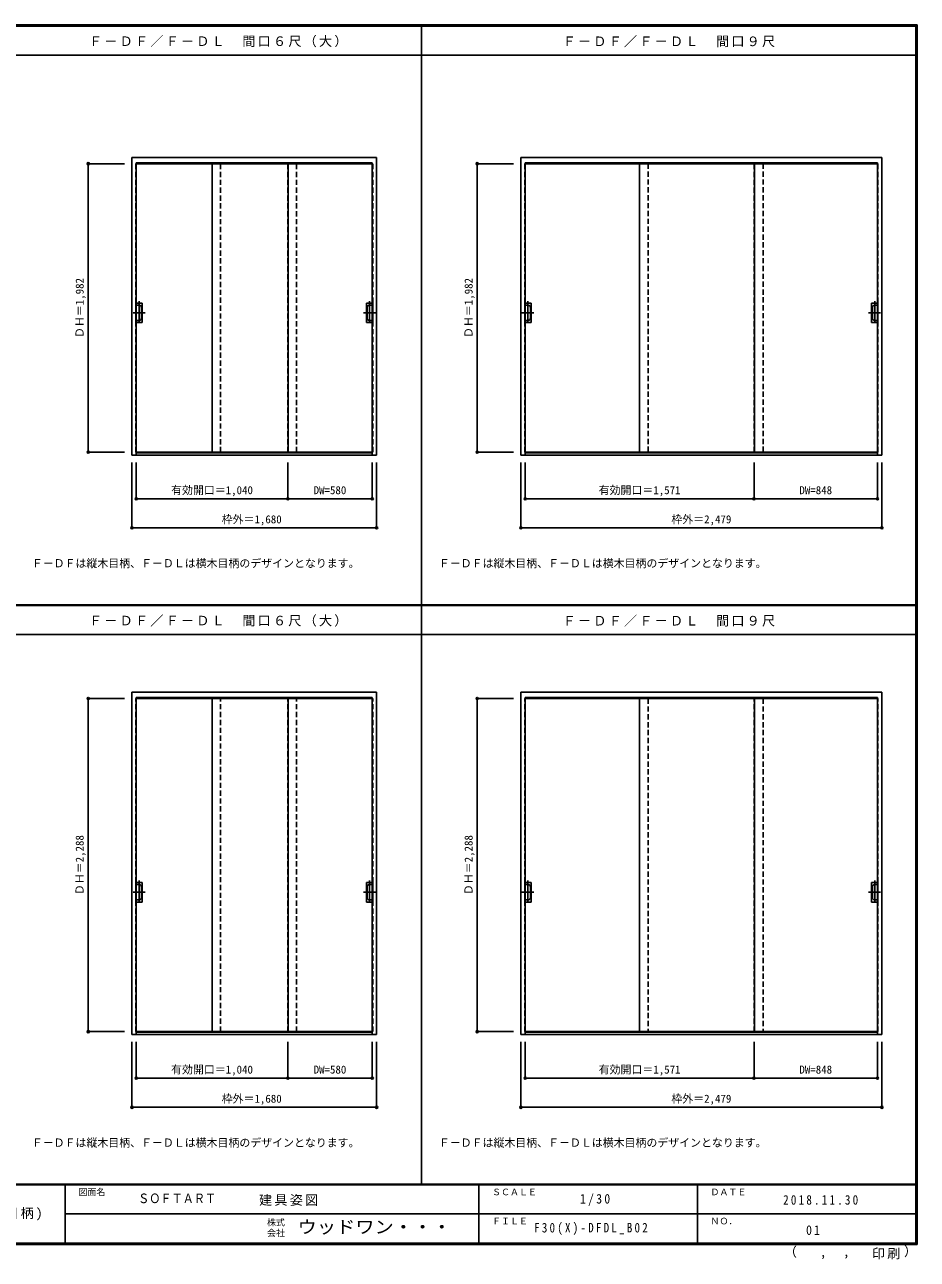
# Model space of a CAD drawing. Units: millimetres, scale not verified. Extents: x -5850 to 5850, y -4292 to 4190.
# Drawn here: x -279 to 5850, y -4292 to 4190 of the extents above; entities that cross this region are included whole.
import ezdxf
from ezdxf.enums import TextEntityAlignment as Align

# ---------------------------------------------------------------- set-up
doc = ezdxf.new("R2010")
doc.units = ezdxf.units.MM
doc.header["$LTSCALE"] = 30
doc.header["$PDMODE"] = 32
doc.header["$PDSIZE"] = 15
doc.linetypes.add('CHAIN1', pattern=[8, 5, -1, 1, -1])
doc.linetypes.add('DASHED1', pattern=[1.8, 1.2, -0.6])
for name, color, linetype in [('0-1_通り芯', 4, 'CHAIN1'), ('0-2_扉', 4, 'DASHED1'), ('0-4_枠', 3, 'Continuous'), ('0-6_', 3, 'Continuous'), ('0-A_文字', 7, 'Continuous'), ('0-B_寸法', 7, 'Continuous'), ('F-1_枠', 6, 'Continuous'), ('F-A_文字', 7, 'Continuous')]:
    doc.layers.add(name, color=color, linetype=linetype)
doc.styles.add('HG明朝B', font='')
doc.styles.add('ＭＳ ゴシック', font='')
doc.styles.get('HG明朝B').set_extended_font_data('HG明朝B')
doc.styles.get('ＭＳ ゴシック').set_extended_font_data('MS Gothic')

msp = doc.modelspace()

# ---------------------------------------------------------------- linework, layer by layer
at = {"layer": '0-1_通り芯'}
for p, q in [((506.25, 2290.5), (506.25, 2130.5)), ((2088.75, 2290.5), (2088.75, 2130.5)), ((3176.75, 2290.5), (3176.75, 2130.5)), ((5558.25, 2290.5), (5558.25, 2130.5)), ((547.25, 2210.5), (465.25, 2210.5)), ((2129.75, 2210.5), (2047.75, 2210.5)), ((3217.75, 2210.5), (3135.75, 2210.5)), ((5596.25, 2210.5), (5514.25, 2210.5)), ((506.25, -1690), (506.25, -1850)), ((2088.75, -1690), (2088.75, -1850)), ((3176.75, -1690), (3176.75, -1850)), ((5558.25, -1690), (5558.25, -1850)), ((547.25, -1770), (465.25, -1770)), ((2129.75, -1770), (2047.75, -1770)), ((3217.75, -1770), (3135.75, -1770)), ((5596.25, -1770), (5514.25, -1770))]:
    msp.add_line(p, q, dxfattribs=at)
at = {"layer": '0-2_扉'}
for p, q in [((484.5, 3235), (487.5, 3235)), ((484.5, 1253), (484.5, 3235)), ((1064.5, 1253), (1064.5, 3235)), ((1527.5, 1253), (1527.5, 3235)), ((1587.5, 1253), (1587.5, 3235)), ((2110.5, 3235), (2107.5, 3235)), ((2110.5, 1253), (2110.5, 3235)), ((3155, 1253), (3155, 3235)), ((3155, 3235), (3158, 3235)), ((4003, 3235), (4003, 1253)), ((4729, 1253), (4729, 3235)), ((4791.5, 3235), (4791.5, 1253)), ((5580, 3235), (5577, 3235)), ((5580, 1253), (5580, 3235)), ((484.5, 1253), (487.5, 1253)), ((2110.5, 1253), (2107.5, 1253)), ((3155, 1253), (3158, 1253)), ((5580, 1253), (5577, 1253)), ((484.5, -439.5), (487.5, -439.5)), ((484.5, -2727.5), (484.5, -439.5)), ((1064.5, -2727.5), (1064.5, -439.5)), ((1527.5, -2727.5), (1527.5, -439.5)), ((1587.5, -2727.5), (1587.5, -439.5)), ((2110.5, -439.5), (2107.5, -439.5)), ((2110.5, -2727.5), (2110.5, -439.5)), ((4003, -439.5), (4003, -2727.5)), ((4729, -2727.5), (4729, -439.5)), ((4791.5, -439.5), (4791.5, -2727.5)), ((484.5, -2727.5), (487.5, -2727.5)), ((2110.5, -2727.5), (2107.5, -2727.5)), ((3155, -2727.5), (3158, -2727.5)), ((5580, -2727.5), (5577, -2727.5))]:
    msp.add_line(p, q, dxfattribs=at)
at = {"layer": '0-2_扉', "color": 3, "linetype": 'Continuous'}
for p, q in [((487.5, 3235), (2107.5, 3235)), ((1007.5, 1253), (1007.5, 3235)), ((1530.5, 3235), (1530.5, 1253)), ((3158, 3235), (5577, 3235)), ((3943.5, 3235), (3943.5, 1253)), ((4732, 3235), (4732, 1253)), ((487.5, 1253), (2107.5, 1253)), ((3158, 1253), (5577, 1253)), ((487.5, -439.5), (2107.5, -439.5)), ((1007.5, -2727.5), (1007.5, -439.5)), ((1530.5, -439.5), (1530.5, -2727.5)), ((3158, -439.5), (5577, -439.5)), ((3943.5, -439.5), (3943.5, -2727.5)), ((4732, -439.5), (4732, -2727.5)), ((487.5, -2727.5), (2107.5, -2727.5)), ((3158, -2727.5), (5577, -2727.5))]:
    msp.add_line(p, q, dxfattribs=at)
at = {"layer": '0-2_扉'}
for points in [[(3155, -2727.5), (3155, -439.5), (3158, -439.5)], [(5580, -2727.5), (5580, -439.5), (5577, -439.5)]]:
    msp.add_lwpolyline(points, dxfattribs=at)
at = {"layer": '0-4_枠'}
for p, q in [((457.5, 1233), (457.5, 3278)), ((457.5, 3278), (2137.5, 3278)), ((487.5, 1233), (487.5, 3242)), ((487.5, 3242), (2107.5, 3242)), ((2107.5, 1233), (2107.5, 3242)), ((2137.5, 1233), (2137.5, 3278)), ((3128, 1233), (3128, 3278)), ((3128, 3278), (5607, 3278)), ((3158, 1233), (3158, 3242)), ((3158, 3242), (5577, 3242)), ((5577, 1233), (5577, 3242)), ((5607, 1233), (5607, 3278)), ((2137.5, 1233), (457.5, 1233)), ((2107.5, 1248), (487.5, 1248)), ((5607, 1233), (3128, 1233)), ((5577, 1248), (3158, 1248)), ((457.5, -2747.5), (457.5, -396.5)), ((457.5, -396.5), (2137.5, -396.5)), ((2137.5, -2747.5), (2137.5, -396.5)), ((3128, -2747.5), (3128, -396.5)), ((3128, -396.5), (5607, -396.5)), ((5607, -2747.5), (5607, -396.5)), ((487.5, -2747.5), (487.5, -432.5)), ((487.5, -432.5), (2107.5, -432.5)), ((2107.5, -2747.5), (2107.5, -432.5)), ((3158, -2747.5), (3158, -432.5)), ((3158, -432.5), (5577, -432.5)), ((5577, -2747.5), (5577, -432.5)), ((2137.5, -2747.5), (457.5, -2747.5)), ((2107.5, -2732.5), (487.5, -2732.5)), ((5607, -2747.5), (3128, -2747.5)), ((5577, -2732.5), (3158, -2732.5))]:
    msp.add_line(p, q, dxfattribs=at)
at = {"layer": '0-6_'}
for p, q in [((484.5, 2278), (528, 2278)), ((484.5, 2278), (484.5, 2143)), ((487.5, 2143), (487.5, 2278)), ((508, 2263), (487.5, 2263)), ((523, 2173), (523, 2248)), ((528, 2278), (528, 2143)), ((2110.5, 2278), (2067, 2278)), ((2067, 2278), (2067, 2143)), ((2072, 2173), (2072, 2248)), ((2087, 2263), (2107.5, 2263)), ((2107.5, 2143), (2107.5, 2278)), ((2110.5, 2278), (2110.5, 2143)), ((3155, 2278), (3198.5, 2278)), ((3155, 2278), (3155, 2143)), ((3158, 2143), (3158, 2278)), ((3178.5, 2263), (3158, 2263)), ((3193.5, 2173), (3193.5, 2248)), ((3198.5, 2278), (3198.5, 2143)), ((5580, 2278), (5536.5, 2278)), ((5536.5, 2278), (5536.5, 2143)), ((5541.5, 2173), (5541.5, 2248)), ((5556.5, 2263), (5577, 2263)), ((5577, 2143), (5577, 2278)), ((5580, 2278), (5580, 2143)), ((484.5, 2143), (528, 2143)), ((508, 2158), (487.5, 2158)), ((2110.5, 2143), (2067, 2143)), ((2087, 2158), (2107.5, 2158)), ((3155, 2143), (3198.5, 2143)), ((3178.5, 2158), (3158, 2158)), ((5580, 2143), (5536.5, 2143)), ((5556.5, 2158), (5577, 2158)), ((484.5, -1702.5), (528, -1702.5)), ((484.5, -1702.5), (484.5, -1837.5)), ((487.5, -1837.5), (487.5, -1702.5)), ((508, -1717.5), (487.5, -1717.5)), ((523, -1807.5), (523, -1732.5)), ((528, -1702.5), (528, -1837.5)), ((2110.5, -1702.5), (2067, -1702.5)), ((2067, -1702.5), (2067, -1837.5)), ((2072, -1807.5), (2072, -1732.5)), ((2087, -1717.5), (2107.5, -1717.5)), ((2107.5, -1837.5), (2107.5, -1702.5)), ((2110.5, -1702.5), (2110.5, -1837.5)), ((3155, -1702.5), (3198.5, -1702.5)), ((3155, -1702.5), (3155, -1837.5)), ((3158, -1837.5), (3158, -1702.5)), ((3178.5, -1717.5), (3158, -1717.5)), ((3193.5, -1807.5), (3193.5, -1732.5)), ((3198.5, -1702.5), (3198.5, -1837.5)), ((5580, -1702.5), (5536.5, -1702.5)), ((5536.5, -1702.5), (5536.5, -1837.5)), ((5541.5, -1807.5), (5541.5, -1732.5)), ((5556.5, -1717.5), (5577, -1717.5)), ((5577, -1837.5), (5577, -1702.5)), ((5580, -1702.5), (5580, -1837.5)), ((484.5, -1837.5), (528, -1837.5)), ((508, -1822.5), (487.5, -1822.5)), ((2110.5, -1837.5), (2067, -1837.5)), ((2087, -1822.5), (2107.5, -1822.5)), ((3155, -1837.5), (3198.5, -1837.5)), ((3178.5, -1822.5), (3158, -1822.5)), ((5580, -1837.5), (5536.5, -1837.5)), ((5556.5, -1822.5), (5577, -1822.5))]:
    msp.add_line(p, q, dxfattribs=at)
for centre, start, end in [((508, 2248), 0, 90), ((2087, 2248), 90, 180), ((3178.5, 2248), 0, 90), ((5556.5, 2248), 90, 180), ((508, 2173), 270, 0), ((2087, 2173), 180, 270), ((3178.5, 2173), 270, 0), ((5556.5, 2173), 180, 270), ((508, -1732.5), 0, 90), ((2087, -1732.5), 90, 180), ((3178.5, -1732.5), 0, 90), ((5556.5, -1732.5), 90, 180), ((508, -1807.5), 270, 0), ((2087, -1807.5), 180, 270), ((3178.5, -1807.5), 270, 0), ((5556.5, -1807.5), 180, 270)]:
    msp.add_arc(centre, 15, start, end, dxfattribs=at)
at = {"layer": '0-B_寸法', "color": 4}
for p, q in [((157.5, 3235), (157.5, 1253)), ((157.5, 3235), (407.5, 3235)), ((2828, 3235), (2828, 1253)), ((2828, 3235), (3078, 3235)), ((157.5, 1253), (407.5, 1253)), ((2828, 1253), (3078, 1253)), ((457.5, 733), (457.5, 1183)), ((487.5, 933), (487.5, 1183)), ((1527.5, 933), (1527.5, 1183)), ((2107.5, 933), (2107.5, 1183)), ((3128, 733), (3128, 1183)), ((3158, 933), (3158, 1183)), ((4729, 933), (4729, 1183)), ((5577, 933), (5577, 1183)), ((487.5, 933), (2107.5, 933)), ((3158, 933), (5577, 933)), ((157.5, -439.5), (157.5, -2727.5)), ((157.5, -439.5), (407.5, -439.5)), ((2828, -439.5), (2828, -2727.5)), ((2828, -439.5), (3078, -439.5)), ((157.5, -2727.5), (407.5, -2727.5)), ((457.5, -3247.5), (457.5, -2797.5)), ((487.5, -3047.5), (487.5, -2797.5)), ((1527.5, -3047.5), (1527.5, -2797.5)), ((2107.5, -3047.5), (2107.5, -2797.5)), ((2828, -2727.5), (3078, -2727.5)), ((3128, -3247.5), (3128, -2797.5)), ((3158, -3047.5), (3158, -2797.5)), ((4729, -3047.5), (4729, -2797.5)), ((5577, -3047.5), (5577, -2797.5)), ((487.5, -3047.5), (2107.5, -3047.5)), ((3158, -3047.5), (5577, -3047.5))]:
    msp.add_line(p, q, dxfattribs=at)
for points in [[(457.5, 733), (2137.5, 733), (2137.5, 1183)], [(3128, 733), (5607, 733), (5607, 1183)], [(457.5, -3247.5), (2137.5, -3247.5), (2137.5, -2797.5)], [(3128, -3247.5), (5607, -3247.5), (5607, -2797.5)]]:
    msp.add_lwpolyline(points, dxfattribs=at)
at = {"layer": '0-B_寸法'}
for p in [(157.5, 3235), (2828, 3235), (157.5, 1253), (2828, 1253), (487.5, 933), (1527.5, 933), (2107.5, 933), (3158, 933), (4729, 933), (5577, 933), (457.5, 733), (2137.5, 733), (3128, 733), (5607, 733), (157.5, -439.5), (2828, -439.5), (157.5, -2727.5), (2828, -2727.5), (487.5, -3047.5), (1527.5, -3047.5), (2107.5, -3047.5), (3158, -3047.5), (4729, -3047.5), (5577, -3047.5), (457.5, -3247.5), (2137.5, -3247.5), (3128, -3247.5), (5607, -3247.5)]:
    msp.add_point(p, dxfattribs=at)
at = {"layer": 'F-1_枠'}
for p, q in [((-5850, 4190), (5850, 4190)), ((-5850, 4185), (5850, 4185)), ((-5850, 4180), (5850, 4180)), ((2445, -3775), (2445, 4190)), ((5840, 4190), (5840, -4190)), ((5845, 4190), (5845, -4190)), ((5850, 4190), (5850, -4190)), ((-5850, 3980), (5850, 3980)), ((-5840, 205.5), (5840, 205.5)), ((-5840, 202.5), (5840, 202.5)), ((-5840, 199.5), (5840, 199.5)), ((-5840, -0.5), (5840, -0.5)), ((5850, -3775), (-5850, -3775)), ((5850, -3780), (-5850, -3780)), ((0, -3780), (0, -4180)), ((2840, -3780), (2840, -4180)), ((4340, -3780), (4340, -4180)), ((0, -3980), (5840, -3980.01)), ((5850, -4180), (-5850, -4180)), ((5850, -4185), (-5850, -4185)), ((5850, -4190), (-5850, -4190))]:
    msp.add_line(p, q, dxfattribs=at)

# ---------------------------------------------------------------- texts
at = {"layer": '0-A_文字', "style": 'ＭＳ ゴシック'}
for p in [(-230, 445.5), (2565, 445.5), (-230, -3535), (2565, -3535)]:
    msp.add_text('Ｆ－ＤＦは縦木目柄、Ｆ－ＤＬは横木目柄のデザインとなります。', height=54.99, dxfattribs=at).set_placement(p, align=Align.BOTTOM_LEFT)
at = {"layer": '0-A_文字', "char_height": 65.98, "attachment_point": 7, "style": 'ＭＳ ゴシック'}
for s, insert in [('\\T1.17;Ｆ－ＤＦ／Ｆ－ＤＬ\u3000間口６尺（大）', (162.5, 4035)), ('\\T1.17;Ｆ－ＤＦ／Ｆ－ＤＬ\u3000間口９尺', (3415, 4035)), ('\\T1.17;Ｆ－ＤＦ／Ｆ－ＤＬ\u3000間口６尺（大）', (162.5, 54.5)), ('\\T1.17;Ｆ－ＤＦ／Ｆ－ＤＬ\u3000間口９尺', (3415, 54.5))]:
    msp.add_mtext(s, dxfattribs=dict(at, insert=insert))
at = {"layer": '0-B_寸法', "style": 'ＭＳ ゴシック'}
for s, p in [('ＤＨ＝1,982', (142.5, 2037.75)), ('ＤＨ＝1,982', (2813, 2037.75)), ('ＤＨ＝2,288', (142.5, -1789.75)), ('ＤＨ＝2,288', (2813, -1789.75))]:
    msp.add_text(s, height=54.99, rotation=90, dxfattribs=at).set_placement(p, align=Align.BOTTOM_LEFT)
for s, p in [('有効開口＝1,040', (726.25, 948)), ('DW=580', (1705, 948)), ('有効開口＝1,571', (3662.25, 948)), ('DW=848', (5040.5, 948)), ('枠外＝1,680', (1073.75, 748)), ('枠外＝2,479', (4161.25, 748)), ('有効開口＝1,040', (726.25, -3032.5)), ('DW=580', (1705, -3032.5)), ('有効開口＝1,571', (3662.25, -3032.5)), ('DW=848', (5040.5, -3032.5)), ('枠外＝1,680', (1073.75, -3232.5)), ('枠外＝2,479', (4161.25, -3232.5))]:
    msp.add_text(s, height=54.99, dxfattribs=at).set_placement(p, align=Align.BOTTOM_LEFT)
at = {"layer": 'F-A_文字', "style": 'ＭＳ ゴシック'}
for s, height, p in [('図面名', 43.99, (90, -3865)), ('ＳＣＡＬＥ', 43.99, (2930, -3865)), ('ＤＡＴＥ', 43.99, (4430, -3865)), ('株式', 43.99, (1385, -4074)), ('ＦＩＬＥ', 43.99, (2930, -4065)), ('ＮＯ．', 43.99, (4430, -4065)), ('会社', 43.99, (1385, -4146)), ('（', 65.98, (4934.03, -4293.31)), ('）', 65.98, (5758.4, -4289.13)), (',', 65.98, (5181.28, -4293.31)), (',', 65.98, (5340.2, -4290.53))]:
    msp.add_text(s, height=height, dxfattribs=at).set_placement(p, align=Align.BOTTOM_LEFT)
at = {"layer": 'F-A_文字'}
for s, height, style, width, p in [('ＳＯＦＴＡＲＴ', 65.98, 'HG明朝B', 0.85, (500, -3925.79)), ('ウッドワン・・・', 87.98, 'ＭＳ ゴシック', 1.1, (1595, -4140))]:
    msp.add_text(s, height=height, dxfattribs=dict(at, style=style, width=width)).set_placement(p, align=Align.BOTTOM_LEFT)
at = {"layer": 'F-A_文字', "char_height": 65.98, "attachment_point": 7, "style": 'ＭＳ ゴシック'}
for s, insert in [('\\T1.17;建具姿図', (1330.42, -3925)), ('\\T1.38;\\W0.9;1/30', (3533.75, -3925)), ('\\T1.39;\\W0.85;2018.11.30', (4928.75, -3917.5)), ('\\T1.17;ソフトアート\u3000収納３連引き戸\u3000下加重（レールタイプ）\u3000Ｆ－ＤＦ（縦木目柄)／Ｆ－ＤＬ（横木目柄)', (-5097.55, -4025)), ('\\T1.39;\\W0.85;F30(X)-DFDL_B02', (3218.75, -4125)), ('\\T1.36;\\W0.9;01', (5086.25, -4125)), ('\\T1.17;印刷', (5538.15, -4291.92))]:
    msp.add_mtext(s, dxfattribs=dict(at, insert=insert))

doc.saveas('drawing.dxf')
